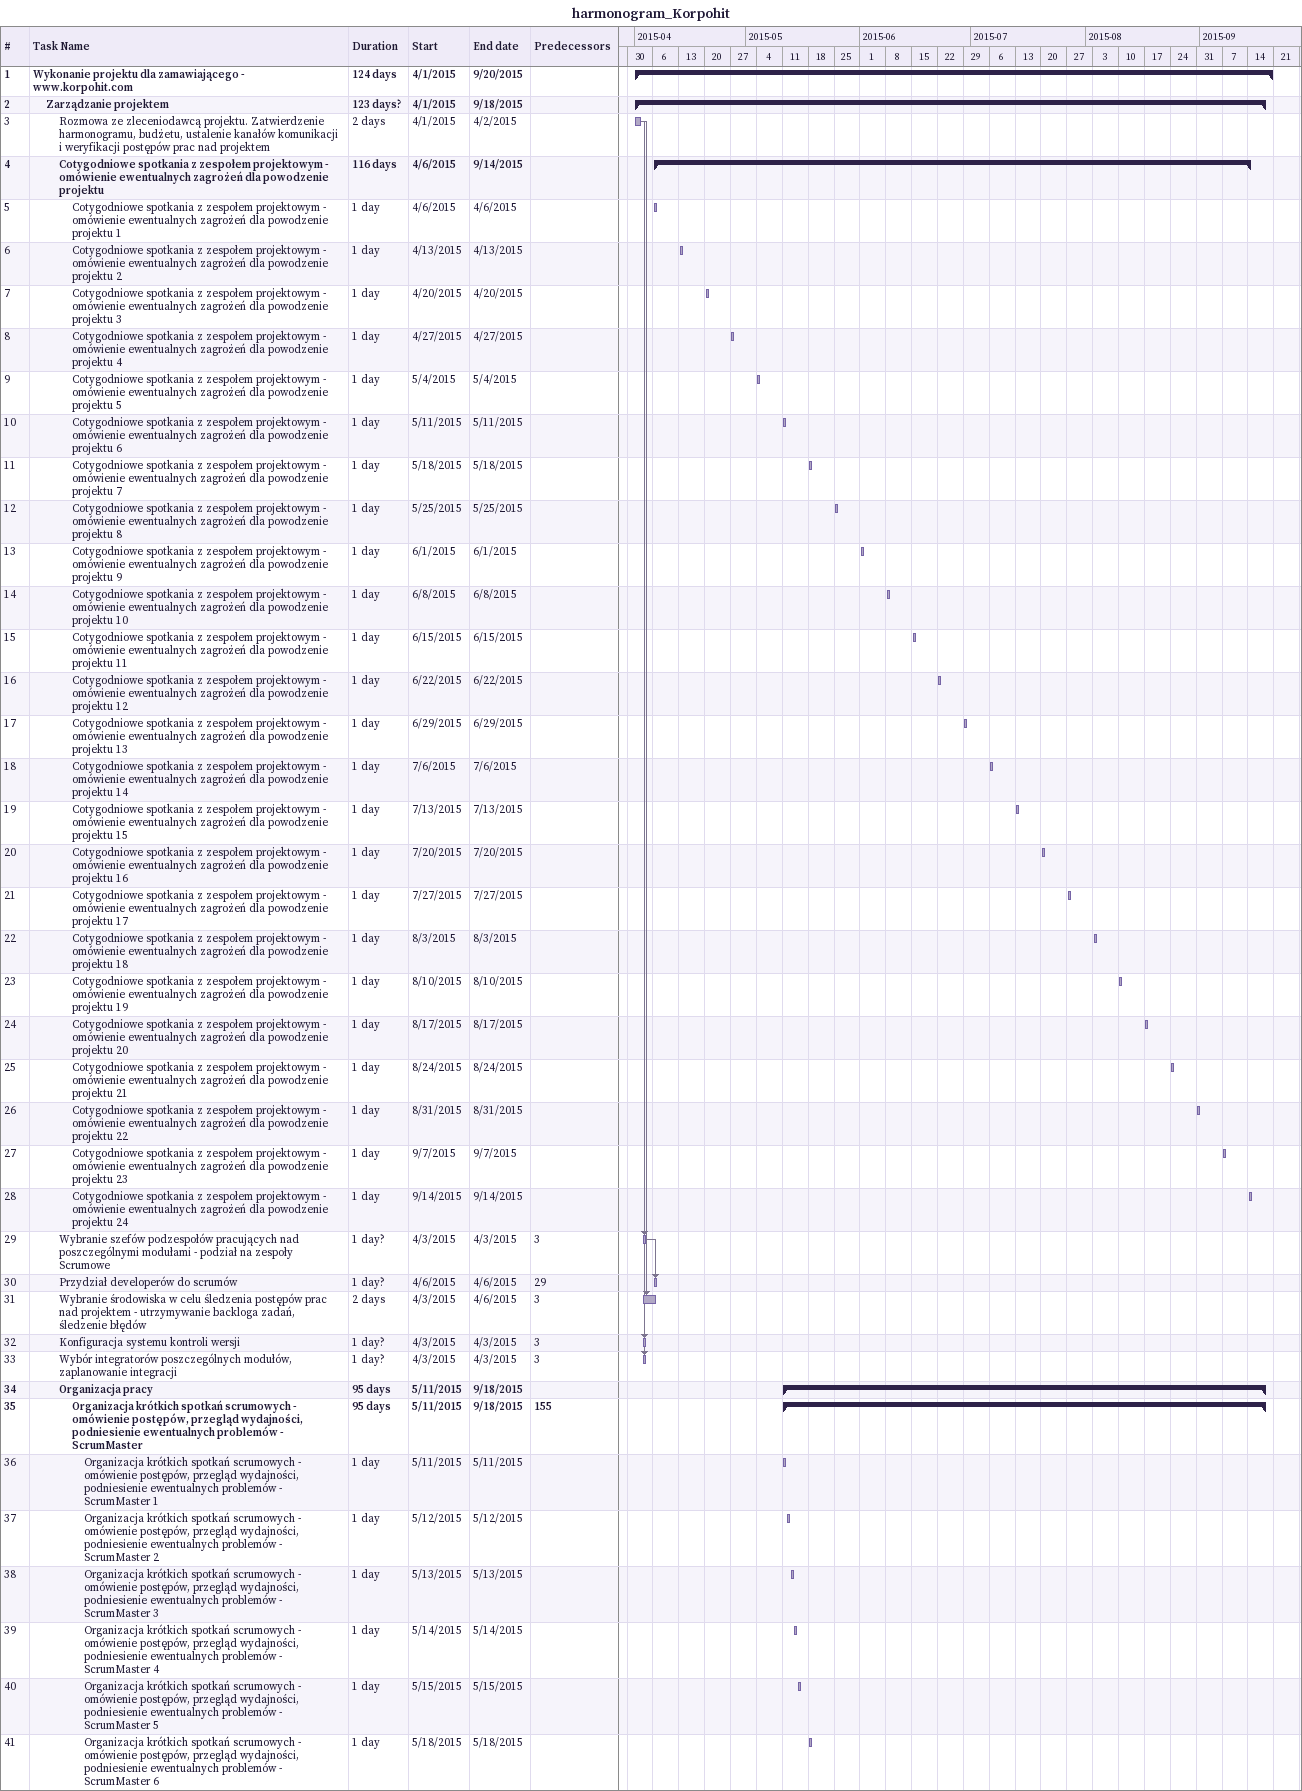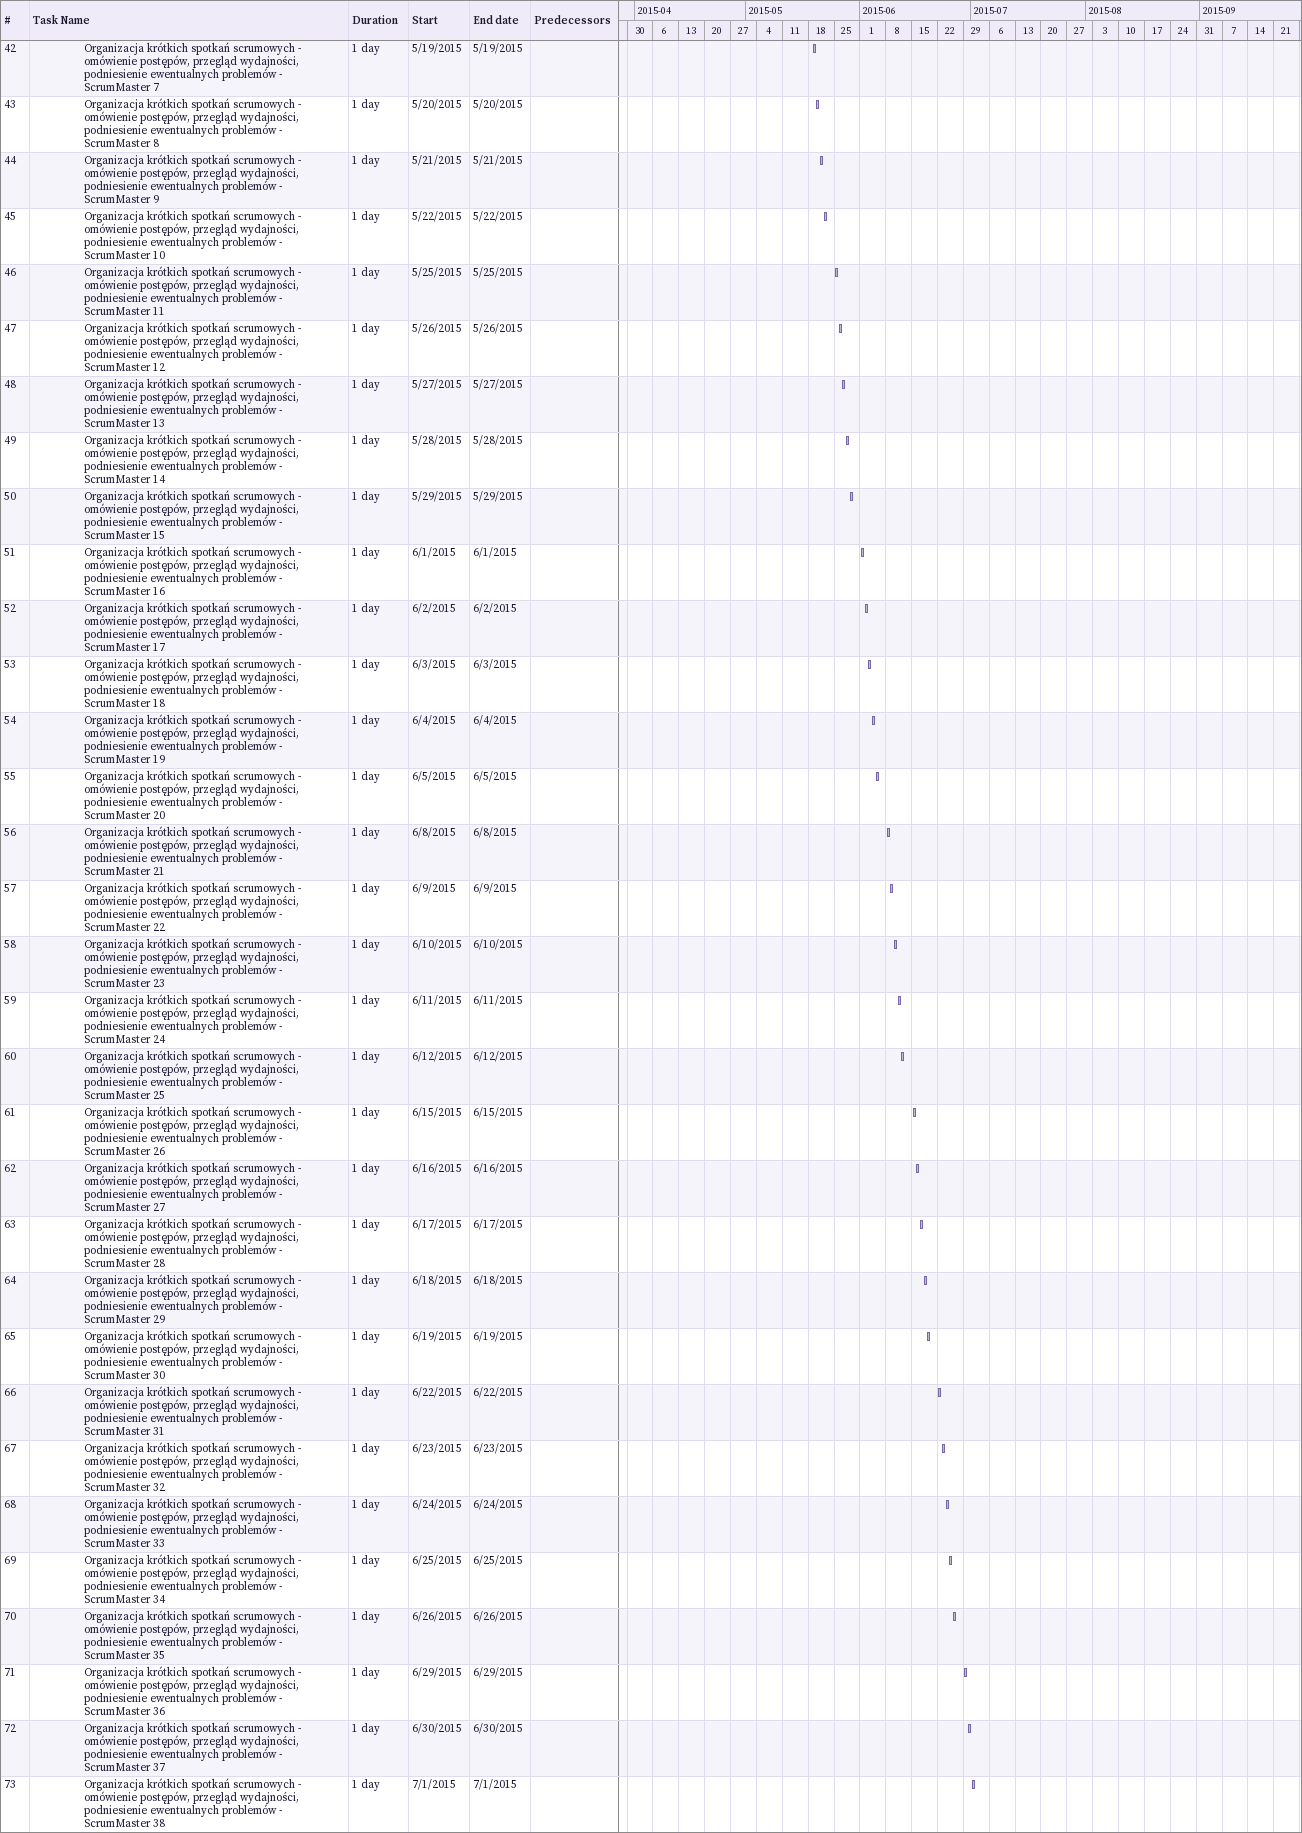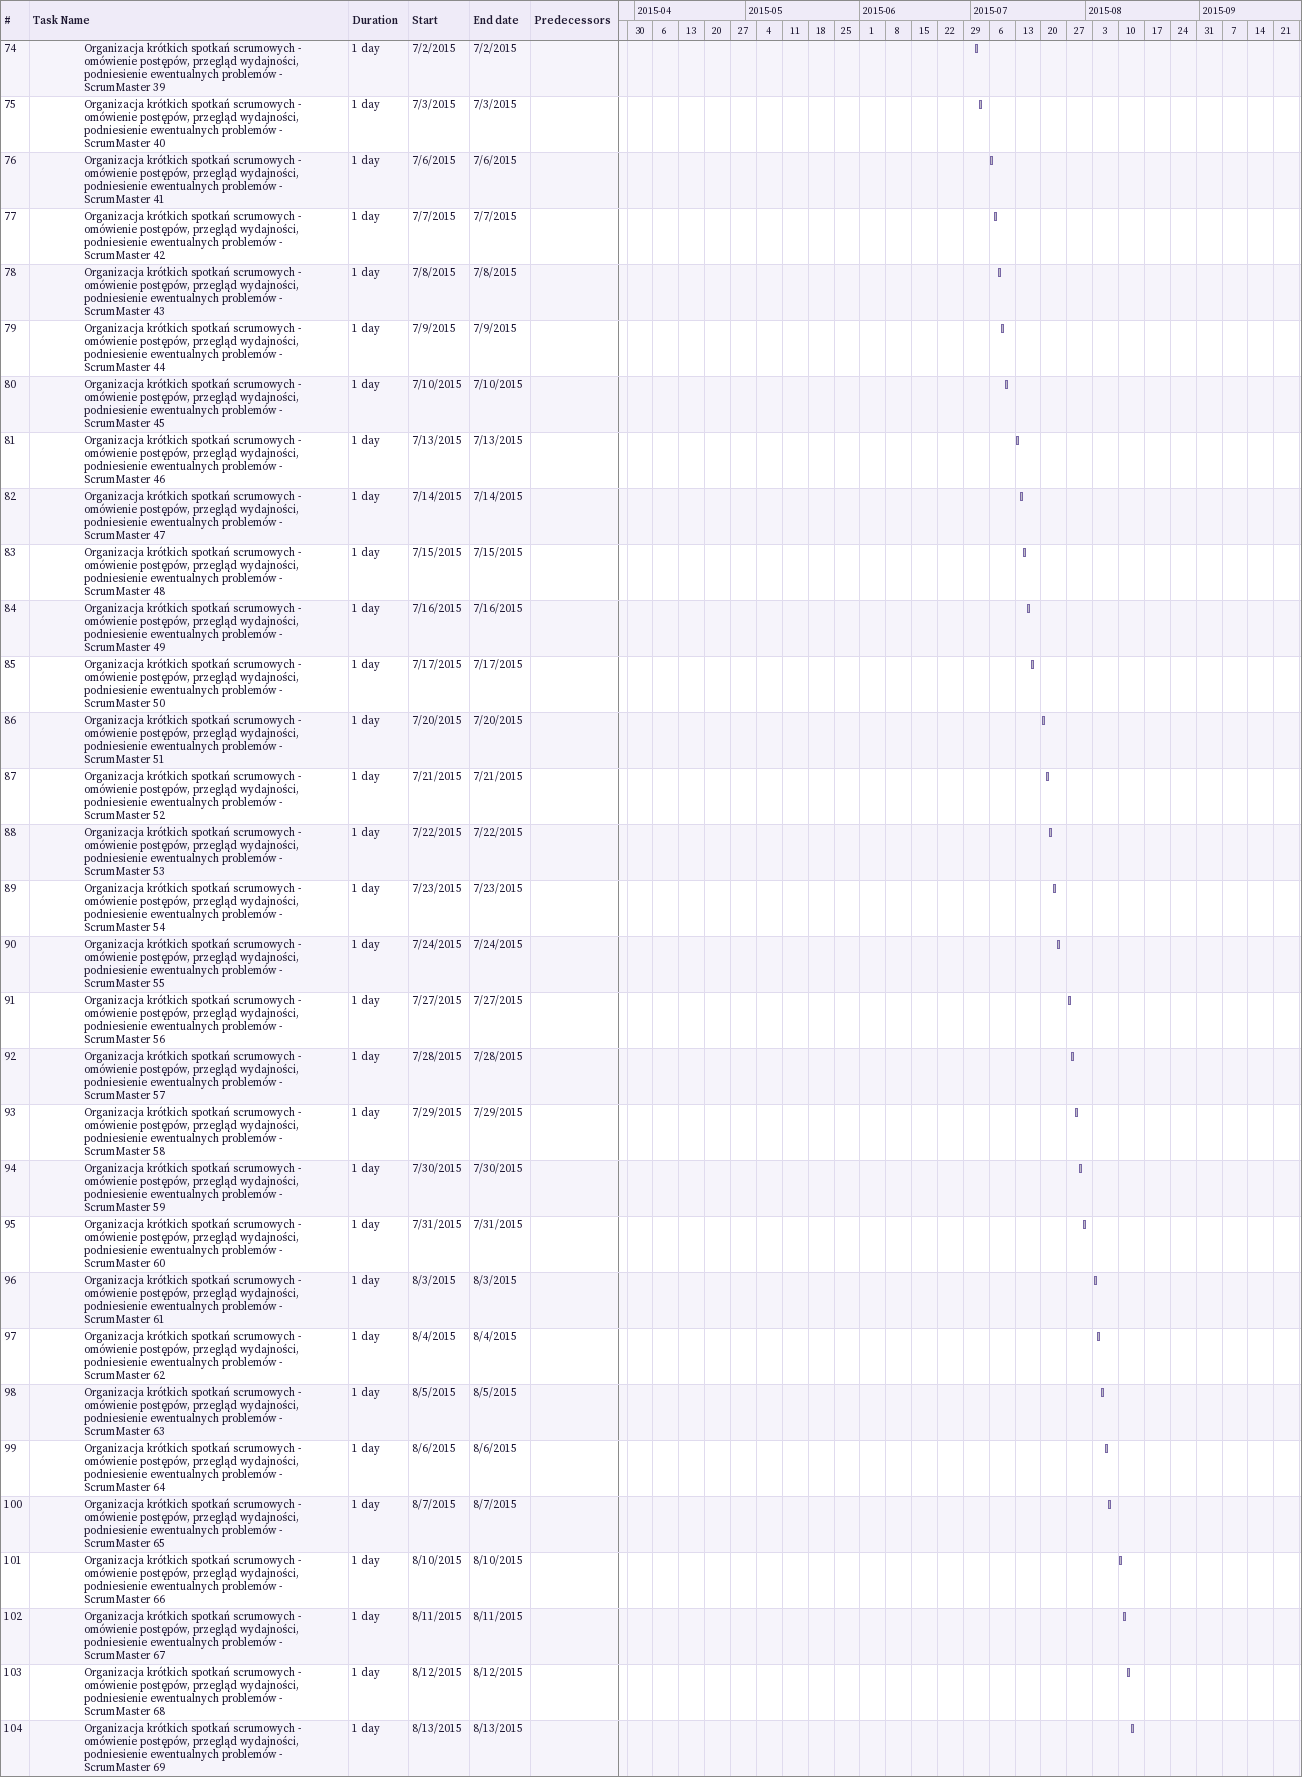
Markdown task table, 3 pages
harmonogram_Korpohit

| ID | Level | Task | Duration | Start | Finish | Predecessors |
|---|---|---|---|---|---|---|
| 1 | 1 | **Wykonanie projektu dla zamawiającego - www.korpohit.com** | 124d | 2015-04-01 | 2015-09-20 |  |
| 2 | 2 | **Zarządzanie projektem** | 123d? | 2015-04-01 | 2015-09-18 |  |
| 3 | 3 | Rozmowa ze zleceniodawcą projektu. Zatwierdzenie harmonogramu, budżetu, ustalenie kanałów komunikacji i weryfikacji postępów prac nad projektem | 2d | 2015-04-01 | 2015-04-02 |  |
| 4 | 3 | **Cotygodniowe spotkania z zespołem projektowym - omówienie ewentualnych zagrożeń dla powodzenie projektu** | 116d | 2015-04-06 | 2015-09-14 |  |
| 5 | 4 | Cotygodniowe spotkania z zespołem projektowym - omówienie ewentualnych zagrożeń dla powodzenie projektu 1 | 1d | 2015-04-06 | 2015-04-06 |  |
| 6 | 4 | Cotygodniowe spotkania z zespołem projektowym - omówienie ewentualnych zagrożeń dla powodzenie projektu 2 | 1d | 2015-04-13 | 2015-04-13 |  |
| 7 | 4 | Cotygodniowe spotkania z zespołem projektowym - omówienie ewentualnych zagrożeń dla powodzenie projektu 3 | 1d | 2015-04-20 | 2015-04-20 |  |
| 8 | 4 | Cotygodniowe spotkania z zespołem projektowym - omówienie ewentualnych zagrożeń dla powodzenie projektu 4 | 1d | 2015-04-27 | 2015-04-27 |  |
| 9 | 4 | Cotygodniowe spotkania z zespołem projektowym - omówienie ewentualnych zagrożeń dla powodzenie projektu 5 | 1d | 2015-05-04 | 2015-05-04 |  |
| 10 | 4 | Cotygodniowe spotkania z zespołem projektowym - omówienie ewentualnych zagrożeń dla powodzenie projektu 6 | 1d | 2015-05-11 | 2015-05-11 |  |
| 11 | 4 | Cotygodniowe spotkania z zespołem projektowym - omówienie ewentualnych zagrożeń dla powodzenie projektu 7 | 1d | 2015-05-18 | 2015-05-18 |  |
| 12 | 4 | Cotygodniowe spotkania z zespołem projektowym - omówienie ewentualnych zagrożeń dla powodzenie projektu 8 | 1d | 2015-05-25 | 2015-05-25 |  |
| 13 | 4 | Cotygodniowe spotkania z zespołem projektowym - omówienie ewentualnych zagrożeń dla powodzenie projektu 9 | 1d | 2015-06-01 | 2015-06-01 |  |
| 14 | 4 | Cotygodniowe spotkania z zespołem projektowym - omówienie ewentualnych zagrożeń dla powodzenie projektu 10 | 1d | 2015-06-08 | 2015-06-08 |  |
| 15 | 4 | Cotygodniowe spotkania z zespołem projektowym - omówienie ewentualnych zagrożeń dla powodzenie projektu 11 | 1d | 2015-06-15 | 2015-06-15 |  |
| 16 | 4 | Cotygodniowe spotkania z zespołem projektowym - omówienie ewentualnych zagrożeń dla powodzenie projektu 12 | 1d | 2015-06-22 | 2015-06-22 |  |
| 17 | 4 | Cotygodniowe spotkania z zespołem projektowym - omówienie ewentualnych zagrożeń dla powodzenie projektu 13 | 1d | 2015-06-29 | 2015-06-29 |  |
| 18 | 4 | Cotygodniowe spotkania z zespołem projektowym - omówienie ewentualnych zagrożeń dla powodzenie projektu 14 | 1d | 2015-07-06 | 2015-07-06 |  |
| 19 | 4 | Cotygodniowe spotkania z zespołem projektowym - omówienie ewentualnych zagrożeń dla powodzenie projektu 15 | 1d | 2015-07-13 | 2015-07-13 |  |
| 20 | 4 | Cotygodniowe spotkania z zespołem projektowym - omówienie ewentualnych zagrożeń dla powodzenie projektu 16 | 1d | 2015-07-20 | 2015-07-20 |  |
| 21 | 4 | Cotygodniowe spotkania z zespołem projektowym - omówienie ewentualnych zagrożeń dla powodzenie projektu 17 | 1d | 2015-07-27 | 2015-07-27 |  |
| 22 | 4 | Cotygodniowe spotkania z zespołem projektowym - omówienie ewentualnych zagrożeń dla powodzenie projektu 18 | 1d | 2015-08-03 | 2015-08-03 |  |
| 23 | 4 | Cotygodniowe spotkania z zespołem projektowym - omówienie ewentualnych zagrożeń dla powodzenie projektu 19 | 1d | 2015-08-10 | 2015-08-10 |  |
| 24 | 4 | Cotygodniowe spotkania z zespołem projektowym - omówienie ewentualnych zagrożeń dla powodzenie projektu 20 | 1d | 2015-08-17 | 2015-08-17 |  |
| 25 | 4 | Cotygodniowe spotkania z zespołem projektowym - omówienie ewentualnych zagrożeń dla powodzenie projektu 21 | 1d | 2015-08-24 | 2015-08-24 |  |
| 26 | 4 | Cotygodniowe spotkania z zespołem projektowym - omówienie ewentualnych zagrożeń dla powodzenie projektu 22 | 1d | 2015-08-31 | 2015-08-31 |  |
| 27 | 4 | Cotygodniowe spotkania z zespołem projektowym - omówienie ewentualnych zagrożeń dla powodzenie projektu 23 | 1d | 2015-09-07 | 2015-09-07 |  |
| 28 | 4 | Cotygodniowe spotkania z zespołem projektowym - omówienie ewentualnych zagrożeń dla powodzenie projektu 24 | 1d | 2015-09-14 | 2015-09-14 |  |
| 29 | 3 | Wybranie szefów podzespołów pracujących nad poszczególnymi modułami - podział na zespoły Scrumowe | 1d? | 2015-04-03 | 2015-04-03 | 3 |
| 30 | 3 | Przydział developerów do scrumów | 1d? | 2015-04-06 | 2015-04-06 | 29 |
| 31 | 3 | Wybranie środowiska w celu śledzenia postępów prac nad projektem - utrzymywanie backloga zadań, śledzenie błędów | 2d | 2015-04-03 | 2015-04-06 | 3 |
| 32 | 3 | Konfiguracja systemu kontroli wersji | 1d? | 2015-04-03 | 2015-04-03 | 3 |
| 33 | 3 | Wybór integratorów poszczególnych modułów, zaplanowanie integracji | 1d? | 2015-04-03 | 2015-04-03 | 3 |
| 34 | 3 | **Organizacja pracy** | 95d | 2015-05-11 | 2015-09-18 |  |
| 35 | 4 | **Organizacja krótkich spotkań scrumowych - omówienie postępów, przegląd wydajności, podniesienie ewentualnych problemów - ScrumMaster** | 95d | 2015-05-11 | 2015-09-18 | 155 |
| 36 | 5 | Organizacja krótkich spotkań scrumowych - omówienie postępów, przegląd wydajności, podniesienie ewentualnych problemów - ScrumMaster 1 | 1d | 2015-05-11 | 2015-05-11 |  |
| 37 | 5 | Organizacja krótkich spotkań scrumowych - omówienie postępów, przegląd wydajności, podniesienie ewentualnych problemów - ScrumMaster 2 | 1d | 2015-05-12 | 2015-05-12 |  |
| 38 | 5 | Organizacja krótkich spotkań scrumowych - omówienie postępów, przegląd wydajności, podniesienie ewentualnych problemów - ScrumMaster 3 | 1d | 2015-05-13 | 2015-05-13 |  |
| 39 | 5 | Organizacja krótkich spotkań scrumowych - omówienie postępów, przegląd wydajności, podniesienie ewentualnych problemów - ScrumMaster 4 | 1d | 2015-05-14 | 2015-05-14 |  |
| 40 | 5 | Organizacja krótkich spotkań scrumowych - omówienie postępów, przegląd wydajności, podniesienie ewentualnych problemów - ScrumMaster 5 | 1d | 2015-05-15 | 2015-05-15 |  |
| 41 | 5 | Organizacja krótkich spotkań scrumowych - omówienie postępów, przegląd wydajności, podniesienie ewentualnych problemów - ScrumMaster 6 | 1d | 2015-05-18 | 2015-05-18 |  |
| 42 | 5 | Organizacja krótkich spotkań scrumowych - omówienie postępów, przegląd wydajności, podniesienie ewentualnych problemów - ScrumMaster 7 | 1d | 2015-05-19 | 2015-05-19 |  |
| 43 | 5 | Organizacja krótkich spotkań scrumowych - omówienie postępów, przegląd wydajności, podniesienie ewentualnych problemów - ScrumMaster 8 | 1d | 2015-05-20 | 2015-05-20 |  |
| 44 | 5 | Organizacja krótkich spotkań scrumowych - omówienie postępów, przegląd wydajności, podniesienie ewentualnych problemów - ScrumMaster 9 | 1d | 2015-05-21 | 2015-05-21 |  |
| 45 | 5 | Organizacja krótkich spotkań scrumowych - omówienie postępów, przegląd wydajności, podniesienie ewentualnych problemów - ScrumMaster 10 | 1d | 2015-05-22 | 2015-05-22 |  |
| 46 | 5 | Organizacja krótkich spotkań scrumowych - omówienie postępów, przegląd wydajności, podniesienie ewentualnych problemów - ScrumMaster 11 | 1d | 2015-05-25 | 2015-05-25 |  |
| 47 | 5 | Organizacja krótkich spotkań scrumowych - omówienie postępów, przegląd wydajności, podniesienie ewentualnych problemów - ScrumMaster 12 | 1d | 2015-05-26 | 2015-05-26 |  |
| 48 | 5 | Organizacja krótkich spotkań scrumowych - omówienie postępów, przegląd wydajności, podniesienie ewentualnych problemów - ScrumMaster 13 | 1d | 2015-05-27 | 2015-05-27 |  |
| 49 | 5 | Organizacja krótkich spotkań scrumowych - omówienie postępów, przegląd wydajności, podniesienie ewentualnych problemów - ScrumMaster 14 | 1d | 2015-05-28 | 2015-05-28 |  |
| 50 | 5 | Organizacja krótkich spotkań scrumowych - omówienie postępów, przegląd wydajności, podniesienie ewentualnych problemów - ScrumMaster 15 | 1d | 2015-05-29 | 2015-05-29 |  |
| 51 | 5 | Organizacja krótkich spotkań scrumowych - omówienie postępów, przegląd wydajności, podniesienie ewentualnych problemów - ScrumMaster 16 | 1d | 2015-06-01 | 2015-06-01 |  |
| 52 | 5 | Organizacja krótkich spotkań scrumowych - omówienie postępów, przegląd wydajności, podniesienie ewentualnych problemów - ScrumMaster 17 | 1d | 2015-06-02 | 2015-06-02 |  |
| 53 | 5 | Organizacja krótkich spotkań scrumowych - omówienie postępów, przegląd wydajności, podniesienie ewentualnych problemów - ScrumMaster 18 | 1d | 2015-06-03 | 2015-06-03 |  |
| 54 | 5 | Organizacja krótkich spotkań scrumowych - omówienie postępów, przegląd wydajności, podniesienie ewentualnych problemów - ScrumMaster 19 | 1d | 2015-06-04 | 2015-06-04 |  |
| 55 | 5 | Organizacja krótkich spotkań scrumowych - omówienie postępów, przegląd wydajności, podniesienie ewentualnych problemów - ScrumMaster 20 | 1d | 2015-06-05 | 2015-06-05 |  |
| 56 | 5 | Organizacja krótkich spotkań scrumowych - omówienie postępów, przegląd wydajności, podniesienie ewentualnych problemów - ScrumMaster 21 | 1d | 2015-06-08 | 2015-06-08 |  |
| 57 | 5 | Organizacja krótkich spotkań scrumowych - omówienie postępów, przegląd wydajności, podniesienie ewentualnych problemów - ScrumMaster 22 | 1d | 2015-06-09 | 2015-06-09 |  |
| 58 | 5 | Organizacja krótkich spotkań scrumowych - omówienie postępów, przegląd wydajności, podniesienie ewentualnych problemów - ScrumMaster 23 | 1d | 2015-06-10 | 2015-06-10 |  |
| 59 | 5 | Organizacja krótkich spotkań scrumowych - omówienie postępów, przegląd wydajności, podniesienie ewentualnych problemów - ScrumMaster 24 | 1d | 2015-06-11 | 2015-06-11 |  |
| 60 | 5 | Organizacja krótkich spotkań scrumowych - omówienie postępów, przegląd wydajności, podniesienie ewentualnych problemów - ScrumMaster 25 | 1d | 2015-06-12 | 2015-06-12 |  |
| 61 | 5 | Organizacja krótkich spotkań scrumowych - omówienie postępów, przegląd wydajności, podniesienie ewentualnych problemów - ScrumMaster 26 | 1d | 2015-06-15 | 2015-06-15 |  |
| 62 | 5 | Organizacja krótkich spotkań scrumowych - omówienie postępów, przegląd wydajności, podniesienie ewentualnych problemów - ScrumMaster 27 | 1d | 2015-06-16 | 2015-06-16 |  |
| 63 | 5 | Organizacja krótkich spotkań scrumowych - omówienie postępów, przegląd wydajności, podniesienie ewentualnych problemów - ScrumMaster 28 | 1d | 2015-06-17 | 2015-06-17 |  |
| 64 | 5 | Organizacja krótkich spotkań scrumowych - omówienie postępów, przegląd wydajności, podniesienie ewentualnych problemów - ScrumMaster 29 | 1d | 2015-06-18 | 2015-06-18 |  |
| 65 | 5 | Organizacja krótkich spotkań scrumowych - omówienie postępów, przegląd wydajności, podniesienie ewentualnych problemów - ScrumMaster 30 | 1d | 2015-06-19 | 2015-06-19 |  |
| 66 | 5 | Organizacja krótkich spotkań scrumowych - omówienie postępów, przegląd wydajności, podniesienie ewentualnych problemów - ScrumMaster 31 | 1d | 2015-06-22 | 2015-06-22 |  |
| 67 | 5 | Organizacja krótkich spotkań scrumowych - omówienie postępów, przegląd wydajności, podniesienie ewentualnych problemów - ScrumMaster 32 | 1d | 2015-06-23 | 2015-06-23 |  |
| 68 | 5 | Organizacja krótkich spotkań scrumowych - omówienie postępów, przegląd wydajności, podniesienie ewentualnych problemów - ScrumMaster 33 | 1d | 2015-06-24 | 2015-06-24 |  |
| 69 | 5 | Organizacja krótkich spotkań scrumowych - omówienie postępów, przegląd wydajności, podniesienie ewentualnych problemów - ScrumMaster 34 | 1d | 2015-06-25 | 2015-06-25 |  |
| 70 | 5 | Organizacja krótkich spotkań scrumowych - omówienie postępów, przegląd wydajności, podniesienie ewentualnych problemów - ScrumMaster 35 | 1d | 2015-06-26 | 2015-06-26 |  |
| 71 | 5 | Organizacja krótkich spotkań scrumowych - omówienie postępów, przegląd wydajności, podniesienie ewentualnych problemów - ScrumMaster 36 | 1d | 2015-06-29 | 2015-06-29 |  |
| 72 | 5 | Organizacja krótkich spotkań scrumowych - omówienie postępów, przegląd wydajności, podniesienie ewentualnych problemów - ScrumMaster 37 | 1d | 2015-06-30 | 2015-06-30 |  |
| 73 | 5 | Organizacja krótkich spotkań scrumowych - omówienie postępów, przegląd wydajności, podniesienie ewentualnych problemów - ScrumMaster 38 | 1d | 2015-07-01 | 2015-07-01 |  |
| 74 | 5 | Organizacja krótkich spotkań scrumowych - omówienie postępów, przegląd wydajności, podniesienie ewentualnych problemów - ScrumMaster 39 | 1d | 2015-07-02 | 2015-07-02 |  |
| 75 | 5 | Organizacja krótkich spotkań scrumowych - omówienie postępów, przegląd wydajności, podniesienie ewentualnych problemów - ScrumMaster 40 | 1d | 2015-07-03 | 2015-07-03 |  |
| 76 | 5 | Organizacja krótkich spotkań scrumowych - omówienie postępów, przegląd wydajności, podniesienie ewentualnych problemów - ScrumMaster 41 | 1d | 2015-07-06 | 2015-07-06 |  |
| 77 | 5 | Organizacja krótkich spotkań scrumowych - omówienie postępów, przegląd wydajności, podniesienie ewentualnych problemów - ScrumMaster 42 | 1d | 2015-07-07 | 2015-07-07 |  |
| 78 | 5 | Organizacja krótkich spotkań scrumowych - omówienie postępów, przegląd wydajności, podniesienie ewentualnych problemów - ScrumMaster 43 | 1d | 2015-07-08 | 2015-07-08 |  |
| 79 | 5 | Organizacja krótkich spotkań scrumowych - omówienie postępów, przegląd wydajności, podniesienie ewentualnych problemów - ScrumMaster 44 | 1d | 2015-07-09 | 2015-07-09 |  |
| 80 | 5 | Organizacja krótkich spotkań scrumowych - omówienie postępów, przegląd wydajności, podniesienie ewentualnych problemów - ScrumMaster 45 | 1d | 2015-07-10 | 2015-07-10 |  |
| 81 | 5 | Organizacja krótkich spotkań scrumowych - omówienie postępów, przegląd wydajności, podniesienie ewentualnych problemów - ScrumMaster 46 | 1d | 2015-07-13 | 2015-07-13 |  |
| 82 | 5 | Organizacja krótkich spotkań scrumowych - omówienie postępów, przegląd wydajności, podniesienie ewentualnych problemów - ScrumMaster 47 | 1d | 2015-07-14 | 2015-07-14 |  |
| 83 | 5 | Organizacja krótkich spotkań scrumowych - omówienie postępów, przegląd wydajności, podniesienie ewentualnych problemów - ScrumMaster 48 | 1d | 2015-07-15 | 2015-07-15 |  |
| 84 | 5 | Organizacja krótkich spotkań scrumowych - omówienie postępów, przegląd wydajności, podniesienie ewentualnych problemów - ScrumMaster 49 | 1d | 2015-07-16 | 2015-07-16 |  |
| 85 | 5 | Organizacja krótkich spotkań scrumowych - omówienie postępów, przegląd wydajności, podniesienie ewentualnych problemów - ScrumMaster 50 | 1d | 2015-07-17 | 2015-07-17 |  |
| 86 | 5 | Organizacja krótkich spotkań scrumowych - omówienie postępów, przegląd wydajności, podniesienie ewentualnych problemów - ScrumMaster 51 | 1d | 2015-07-20 | 2015-07-20 |  |
| 87 | 5 | Organizacja krótkich spotkań scrumowych - omówienie postępów, przegląd wydajności, podniesienie ewentualnych problemów - ScrumMaster 52 | 1d | 2015-07-21 | 2015-07-21 |  |
| 88 | 5 | Organizacja krótkich spotkań scrumowych - omówienie postępów, przegląd wydajności, podniesienie ewentualnych problemów - ScrumMaster 53 | 1d | 2015-07-22 | 2015-07-22 |  |
| 89 | 5 | Organizacja krótkich spotkań scrumowych - omówienie postępów, przegląd wydajności, podniesienie ewentualnych problemów - ScrumMaster 54 | 1d | 2015-07-23 | 2015-07-23 |  |
| 90 | 5 | Organizacja krótkich spotkań scrumowych - omówienie postępów, przegląd wydajności, podniesienie ewentualnych problemów - ScrumMaster 55 | 1d | 2015-07-24 | 2015-07-24 |  |
| 91 | 5 | Organizacja krótkich spotkań scrumowych - omówienie postępów, przegląd wydajności, podniesienie ewentualnych problemów - ScrumMaster 56 | 1d | 2015-07-27 | 2015-07-27 |  |
| 92 | 5 | Organizacja krótkich spotkań scrumowych - omówienie postępów, przegląd wydajności, podniesienie ewentualnych problemów - ScrumMaster 57 | 1d | 2015-07-28 | 2015-07-28 |  |
| 93 | 5 | Organizacja krótkich spotkań scrumowych - omówienie postępów, przegląd wydajności, podniesienie ewentualnych problemów - ScrumMaster 58 | 1d | 2015-07-29 | 2015-07-29 |  |
| 94 | 5 | Organizacja krótkich spotkań scrumowych - omówienie postępów, przegląd wydajności, podniesienie ewentualnych problemów - ScrumMaster 59 | 1d | 2015-07-30 | 2015-07-30 |  |
| 95 | 5 | Organizacja krótkich spotkań scrumowych - omówienie postępów, przegląd wydajności, podniesienie ewentualnych problemów - ScrumMaster 60 | 1d | 2015-07-31 | 2015-07-31 |  |
| 96 | 5 | Organizacja krótkich spotkań scrumowych - omówienie postępów, przegląd wydajności, podniesienie ewentualnych problemów - ScrumMaster 61 | 1d | 2015-08-03 | 2015-08-03 |  |
| 97 | 5 | Organizacja krótkich spotkań scrumowych - omówienie postępów, przegląd wydajności, podniesienie ewentualnych problemów - ScrumMaster 62 | 1d | 2015-08-04 | 2015-08-04 |  |
| 98 | 5 | Organizacja krótkich spotkań scrumowych - omówienie postępów, przegląd wydajności, podniesienie ewentualnych problemów - ScrumMaster 63 | 1d | 2015-08-05 | 2015-08-05 |  |
| 99 | 5 | Organizacja krótkich spotkań scrumowych - omówienie postępów, przegląd wydajności, podniesienie ewentualnych problemów - ScrumMaster 64 | 1d | 2015-08-06 | 2015-08-06 |  |
| 100 | 5 | Organizacja krótkich spotkań scrumowych - omówienie postępów, przegląd wydajności, podniesienie ewentualnych problemów - ScrumMaster 65 | 1d | 2015-08-07 | 2015-08-07 |  |
| 101 | 5 | Organizacja krótkich spotkań scrumowych - omówienie postępów, przegląd wydajności, podniesienie ewentualnych problemów - ScrumMaster 66 | 1d | 2015-08-10 | 2015-08-10 |  |
| 102 | 5 | Organizacja krótkich spotkań scrumowych - omówienie postępów, przegląd wydajności, podniesienie ewentualnych problemów - ScrumMaster 67 | 1d | 2015-08-11 | 2015-08-11 |  |
| 103 | 5 | Organizacja krótkich spotkań scrumowych - omówienie postępów, przegląd wydajności, podniesienie ewentualnych problemów - ScrumMaster 68 | 1d | 2015-08-12 | 2015-08-12 |  |
| 104 | 5 | Organizacja krótkich spotkań scrumowych - omówienie postępów, przegląd wydajności, podniesienie ewentualnych problemów - ScrumMaster 69 | 1d | 2015-08-13 | 2015-08-13 |  |
